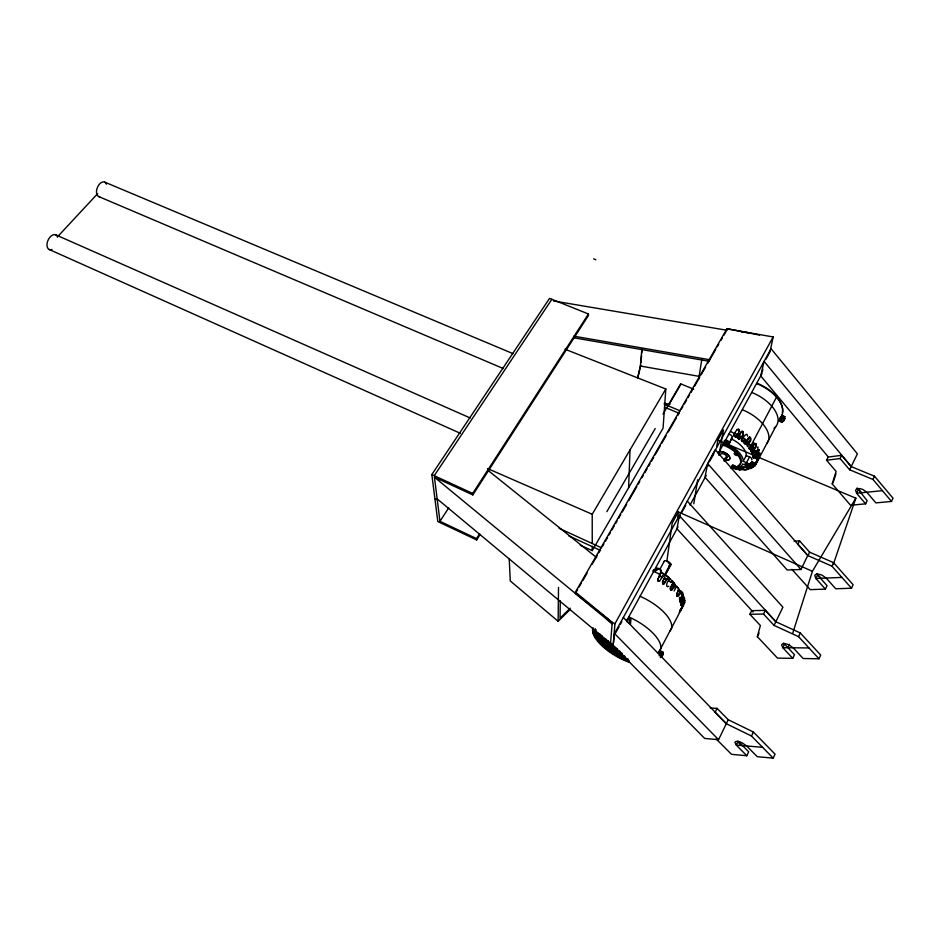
<?xml version="1.0" encoding="UTF-8"?>
<svg xmlns="http://www.w3.org/2000/svg" width="940" height="940" viewBox="0 0 940 940"><rect width="100%" height="100%" fill="white"/><g stroke="black" fill="none" stroke-linecap="round" stroke-linejoin="round"><path stroke-width="1.41" d="M739.404 429.768C738.957 431.801 736.713 439.673 734.034 435.596C733.576 433.093 739.392 425.597 739.251 431.096L739.463 430.426M509.221 558.912L510.279 580.955L558.137 621.281L558.513 587.383M560.287 600.871L560.052 618.156L570.228 608.204M759.45 335.075L727.043 328.601L575.445 592.082L575.398 593.457L612.234 622.398L614.971 623.714L613.139 645.498L704.648 738.429L718.548 739.709L728.241 719.735L717.067 708.372L710.229 707.985M657.636 580.227L658.27 581.343L657.765 579.557M588.44 313.984L588.381 315.605L472.844 494.922L434.433 477.179L439.967 521.312L476.556 538.62L476.674 539.948L437.817 521.559L431.824 474.571L549.548 298.368L588.44 313.984L472.714 493.453L472.844 494.922M628.602 487.743L630.035 449.896M682.275 604.655C681.018 599.215 681.159 612.645 684.708 600.049L682.452 599.156M737.512 437.441C746.09 420.591 744.339 443.762 737.477 437.617C737.677 435.537 738.675 439.109 740.144 438.017C741.954 437.429 745.326 431.566 741.684 431.777M749.662 448.016L751.154 449.05L753.751 449.003C757.675 445.689 754.82 439.579 752.529 447.299L754.268 448.991M753.868 449.731C758.427 445.748 755.361 439.015 752.658 448.028C746.113 446.782 750.719 451.505 753.868 449.731L754.996 451.306L755.384 450.554L756.019 452.211C749.439 448.521 749.192 452.575 755.631 452.951L756.183 454.408L752.129 454.279L754.209 455.63L752.658 456.535L752.987 457.357L757.1 458.967L757.123 461.622L756.03 463.796L751.436 462.221L755.431 464.995L754.644 465.958L751.225 463.69L750.096 464.219L753.481 466.804L755.619 462.762M662.512 583.317L663.487 583.987L662.383 582.189L664.98 577.16L662.806 575.844L659.563 581.261M682.346 595.185L682.029 592.752L680.783 591.201C677.799 601.13 674.215 594.397 679.432 589.509L674.967 584.833L672.688 585.256M565.022 349.222L665.814 388.995L663.064 428.158L592.247 550.605L580.18 545.212M724.176 442.998L724.341 440.719A2.609 1.375 27.7 0 1 724.529 440.413M681.347 602.446C678.116 603.186 684.602 599.579 683.627 597.182L684.226 597.335C680.431 607.357 679.138 600.343 683.462 595.749L682.793 594.339L680.619 593.81M637.496 378.385L640.375 366.024L641.844 349.245M677.728 518.516L678.304 511.959L812.418 571.297L855.846 498.188L717.831 440.19L723.506 429.886L718.912 455.442M640.951 362.711L641.573 355.696M641.82 352.888L642.184 348.67M752.529 453.538L753.739 454.69L756.63 455.207L758.58 449.79L759.25 450.037L756.818 456.053L757.088 457.498L753.809 456.37M749.556 437.276L746.877 441.753C741.261 441.6 746.431 446.124 748.593 443.398C753.915 439.145 748.992 433.305 746.854 441.142L748.992 442.658M628.602 619.178L628.684 618.391L630.952 619.472L630.446 624.36M744.269 443.069C744.762 441.683 747.077 444.961 748.569 442.775L750.449 439.074L749.391 437.312M857.057 487.954L867.138 500.656L865.634 503.84L850.547 505.25L832.217 483.924L836.095 471.398L826.566 460.248L828.152 457.063L841.653 455.324L851.193 466.593L874.505 476.216L893 498.188L891.508 501.443L872.978 479.459L849.643 469.8L857.398 453.832L771.047 348.705L614.537 633.501L613.139 645.498L610.471 644.206L612.234 622.398L575.445 592.082M671.371 590.097C666.718 588.793 676.248 583.023 671.407 581.613L670.948 582.447L668.716 580.908M670.89 589.885L670.631 587.782L673.111 583.153M780.764 416.89L779.789 419.052M657.73 579.439L661.396 571.156A2.761 1.222 29.1 0 0 659.105 568.571A2.761 1.222 29.1 0 0 656.473 568.912L656.249 570.674L653.559 569.628M680.525 384.812L680.654 383.837L693.72 389.184M652.618 570.909L660.362 574.552L659.857 576.655M666.801 561.544L672.194 523.039L678.304 511.959M664.803 575.351L670.843 564.2L670.15 563.883L670.702 565.046A3.748 1.68 28.9 0 1 669.715 565.434M698.643 379.161L701.875 359.033M659.586 651.667L659.739 650.621L661.314 651.373L659.974 653.547L658.388 652.795L659.739 650.621M754.644 465.958L756.959 461.188L756.254 461.81M659.163 655.803L661.513 651.467L663.088 652.219L661.431 656.496M693.791 503.828L697.668 479.788M726.773 330.222L727.043 328.601M679.691 518.105L680.161 515.461M716.656 446.899L717.831 440.19M731.908 468.108A20.633 10.74 27.7 0 0 741.989 465.312L742.624 463.996L745.89 465.37A2.597 1.351 27.1 0 0 748.863 465.171A2.597 1.351 27.1 0 0 746.466 462.691L743.188 461.305L743.152 459.684A20.633 10.74 27.7 0 0 731.214 446.195L728.629 444.89L732.201 437.171A2.609 1.387 27.6 0 0 731.132 435.267A2.609 1.387 27.6 0 0 728.465 434.374M735.268 432.94C732.272 435.22 737.736 437.981 737.595 434.104M728.629 444.89L732.096 437.335M681.018 600.378L680.149 601.048L680.678 601.577M707.679 463.573L704.988 477.273L787.191 569.993L800.986 569.476L807.754 555.54L715.293 449.708L707.679 463.573L800.986 569.476M741.46 440.179L743.258 441.636L745.291 440.249L745.69 439.509L743.599 438.052C738.088 445.255 747.253 429.075 747.488 436.172M741.472 440.578L741.86 439.438M707.867 466.311L708.408 463.573M737.512 466.98L739.216 469.965L741.061 469.941C736.208 465.958 742.624 466.24 743.058 469.918L748.111 469.272L748.499 468.543L745.843 465.735M748.111 469.272C742.212 465.476 747.97 464.983 749.756 468.825L752.823 466.828L752.435 467.568L748.193 465.23L748.216 466.275L751.272 468.414M769.931 352.23L773.162 336.943L726.89 328.859M756.818 456.053L753.011 455.971L757.499 458.227M637.766 378.103L640.704 365.519M762.258 371.852L762.845 369.303M782.926 417.196L783.22 415.95L781.751 415.351L779.119 421.014L780.588 421.613L783.396 416.021L784.865 416.62L783.702 419.757M781.457 416.596L781.751 415.351M783.102 417.278L783.396 416.021M780.776 421.684L782.245 422.295L784.865 416.62M792.761 658.352L777.498 658.106L757.334 636.65L760.378 625.511L749.861 614.278L751.671 610.648L765.313 610.377L775.841 621.74L800.304 632.961L820.702 655.074L818.987 658.775L803.136 658.517L793.16 647.801L788.895 644.852A7.05 3.008 26.5 0 0 781.598 644.805L782.82 647.719L792.761 658.352L794.476 654.71L784.101 643.606M757.1 458.967L759.814 452.927L756.888 458.027L758.65 453.221M677.775 591.577L676.835 594.562M833.768 480.763L835.93 473.795M788.343 646.979L789.224 644.229M792.726 633.219L812.418 571.297M756.782 461.904L756.442 461.058M833.228 564.623L855.846 498.188M759.261 454.901L758.65 454.702L759.673 453.82M679.573 597.382L679.538 599.626L682.793 594.339M780.693 417.09L779.953 418.747M756.994 460.647C757.558 461.493 759.25 458.849 757.91 458.873M658.482 652.877L658.764 651.984L658.247 652.701M661.678 578.218L662.348 576.69M662.806 575.844L661.302 577.536M659.222 576.902L659.904 575.386M658.564 581.449L659.351 581.131M737.077 429.615L738.699 429.416L739.322 430.403M762.563 747.312L736.302 745.103L738.182 741.178L748.687 751.812L746.83 755.736L736.302 745.103L734.916 742.306A7.344 2.691 27.8 0 1 742.248 742.905L746.677 745.972L757.252 756.688L773.197 758.145L775.042 754.139L753.41 732.025L728.241 719.735M816.743 573.988L827.036 585.679L825.414 589.121L815.885 578.5L814.769 575.515A6.85 3.22 25.5 0 1 822.042 575.198L826.178 578.065L835.731 588.769L851.499 588.229L853.12 584.727L833.58 562.661L809.634 552.168L799.552 540.841L794.112 541.217M783.22 415.95L780.893 420.368L779.413 419.769M660.244 657.636L663.088 652.219M732.495 464.842A1.927 0.999 27.5 0 0 733.494 466.604L732.859 467.791A1.927 0.999 27.5 0 1 731.766 466.17A1.927 0.999 27.5 0 1 733.553 465.935A1.927 0.999 27.5 0 1 735.268 467.474L737.301 466.98A18.436 9.576 27.8 0 0 739.263 457.263L737.736 455.148L738.382 453.961A1.95 1.022 27.4 0 1 736.466 454.067A1.95 1.022 27.4 0 1 734.904 452.563M773.197 758.145L751.507 736.032L753.41 732.025M818.987 658.775L798.553 636.662L800.304 632.961M851.499 588.229L831.935 566.15L833.58 562.661M872.978 479.459L874.505 476.216M817.53 575.069L815.885 578.5L841.911 577.407M858.126 490.081L856.599 493.265L865.634 503.84M680.019 610.448C680.748 611.611 682.041 608.638 680.948 608.673M798.553 636.662L774.067 625.405L782.914 607.181L687.281 501.126M831.935 566.15L807.954 555.622L809.634 552.168M757.334 636.65L759.097 633.055M832.217 483.924L833.251 481.821M717.067 708.372L715.105 712.332L726.315 723.706L751.507 736.032M749.861 614.278L763.503 614.043L765.313 610.377M799.552 540.841L797.849 544.295L807.954 555.622M826.566 460.248L840.078 458.532L841.653 455.324M683.451 605.454L680.067 611.223M755.842 462.762L755.243 463.961L751.953 462.081L751.565 462.821M681.148 609.755L680.102 610.295L680.595 610.847M757.758 460.588L757.793 459.12L758.181 459.742M682.193 601.788L683.533 599.274L683.65 600.637M758.521 459.108L757.605 459.449L755.055 464.337L755.631 464.63M755.137 465.606L775.735 426.596M681.089 608.462L682.405 605.959L683.016 606.288M749.333 465.441L749.732 464.701M750.05 464.019L750.59 462.974L753.351 465.711L754.514 464.853M750.096 464.219L750.778 462.88M753.528 457.733L753.915 456.993M749.627 465.606L750.014 464.877L751.894 466.181M750.214 464.442L751.025 462.844M751.389 462.398L751.789 461.657M753.833 457.862L754.232 457.122M757.205 455.312L755.995 453.562L757.769 450.225M750.402 464.654L750.802 463.925M750.919 463.608L751.307 462.868M751.436 462.609L751.824 461.869M750.661 464.853L751.048 464.125M751.225 463.69L751.93 463.079L751.824 463.996M756.183 454.408L759.168 449.896M751.542 463.82L752.141 462.304M752 463.244L752.388 462.504M752.294 463.408L752.682 462.68M752.881 462.198L756.23 463.432M681.089 598.968L682.417 596.442L683.18 598.016M752.964 466.452L753.351 465.711M751.553 452.034L751.941 451.294M742.753 469.507L743.141 468.778L741.143 468.802L739.674 466.745L739.286 467.474M751.836 452.211L752.235 451.47M746.466 462.691L749.521 456.946L746.254 455.571L746.219 453.95A20.586 10.798 27.7 0 0 734.328 440.461L731.755 439.168M752.153 452.34L752.552 451.599M752.47 452.41L752.858 451.67M745.455 466.463L745.996 465.418M745.502 466.675L745.89 465.935M752.129 454.279L752.682 453.209M745.62 466.886L746.008 466.158M752.176 454.478L752.576 453.738M752.306 454.702L752.693 453.961M745.808 467.098L746.195 466.369M746.618 466.146L747.006 465.406M752.493 454.925L752.893 454.185M676.835 596.019L680.337 592.036M752.74 455.125L753.14 454.384M746.924 466.275L747.312 465.535M753.034 455.301L753.434 454.561M747.218 466.44L747.852 465.911M747.899 465.453L748.287 464.724M752.658 456.535L753.058 455.794M747.465 466.639L748.581 464.501M752.67 456.922L753.739 454.69M748.029 466.052L748.827 464.466M752.787 457.146L754.056 454.772M748.216 466.275L748.252 464.901M748.722 465.23L749.11 464.489M752.987 457.357L753.375 456.617M753.504 456.299L753.892 455.559M749.027 465.312L749.415 464.572M755.631 452.951C756.007 453.139 759.837 445.689 757.158 447.217M748.463 466.475L748.604 465.535M753.234 457.569L753.621 456.828M680.866 610.342L680.219 610.06M749.262 448.368L749.662 447.628M739.24 467.274L739.674 466.369M749.262 448.756L749.615 447.804M752.658 448.028L750.966 445.666L776.675 396.833M739.416 467.697L739.803 466.957M749.391 448.979L749.791 448.239M743.188 461.305L746.254 455.571M749.591 449.203L749.979 448.462M674.133 590.943L676.612 586.313L678.222 588.017M749.838 449.402L750.238 448.662M740.708 467.086L741.096 466.346M751.577 446.524L750.096 444.843L747.5 445.231A1.316 0.693 27.1 0 0 747.312 446.218A1.316 0.693 27.1 0 0 749.004 446.923L751.577 446.524L753.763 442.446M739.216 469.965L739.604 469.224L735.021 469.201C736.42 467.615 732.448 466.898 732.789 468.79L731.849 468.625M750.132 449.579L750.531 448.838M740.99 467.251L741.378 466.522M750.449 449.708L750.837 448.968M741.237 467.45L741.625 466.722L741.425 467.662M750.755 449.79L751.154 449.05M751.048 449.814L751.436 449.062M740.755 469.53L741.143 468.802M750.966 451L751.366 450.26M750.978 451.388L751.671 450.025M751.107 451.611L751.918 449.99M751.295 451.835L751.695 451.082M746.301 444.079L746.701 443.339M735.268 467.544L735.891 466.358M671.242 590.132L674.556 584.915M671.947 589.944C669.409 591.366 676.189 587.006 674.967 584.833M742.659 441.53L745.69 439.509M735.562 452.363C740.097 451.858 734.916 456.664 737.43 451.341M742.964 441.612L743.364 440.872M743.258 441.636L743.658 440.884M743.505 441.589L744.092 440.754M744.221 442.858L744.656 441.929M744.398 443.292L744.797 442.552M744.586 443.515L744.985 442.775M744.844 443.715L745.244 442.975M745.138 443.892L745.538 443.151M745.443 444.021L745.843 443.281M745.761 444.103L746.16 443.363M746.055 444.127L746.442 443.375M739.31 438.886L739.709 438.146M664.521 577.994L662.477 581.778M739.557 438.851L740.144 438.017M666.754 579.545L663.523 584.128L667.212 578.699L669.174 580.062C666.954 580.473 664.968 588.875 668.916 586.231M741.601 440.801L741.825 439.626M741.801 441.024L742.001 440.061M742.048 441.224L742.201 440.284M737.712 455.207A1.962 1.022 27.4 0 1 734.634 454.408A1.962 1.022 27.4 0 1 735.773 453.021L736.525 451.87L734.387 449.837A18.424 9.588 27.7 0 0 722.778 443.727M736.232 453.562L737.16 451.153M742.341 441.401L743.058 440.789M735.573 436.841L735.973 436.101M735.856 436.853L736.255 436.113M736.102 436.818L736.502 436.078M736.29 436.724L736.807 435.843M724.27 460.236L725.586 457.804M724.106 461.082L725.422 458.649M724.94 460.518L726.914 456.875L726.244 456.593L726.749 457.721L724.775 461.364M737.524 437.829L738.029 436.548M737.653 438.052L738.053 437.312M737.841 438.275L738.252 437.535M741.731 436.759L739.345 435.537L741.695 431.73M668.81 566.362L670.15 563.883M738.1 438.487L738.499 437.746M666.014 572.107L669.362 565.915M738.394 438.663L738.793 437.923M738.699 438.792L739.11 438.052M665.356 574.892L670.725 564.987M739.016 438.863L739.416 438.122M660.268 568.571L664.31 561.157M734.034 435.596L734.469 434.668M734.081 435.808L734.481 435.067M734.199 436.031L734.61 435.291M734.399 436.254L734.798 435.514M659.293 575.022L661.396 571.156M734.657 436.454L735.057 435.714M734.951 436.63L735.35 435.89M735.256 436.759L735.656 436.019M659.198 577.066L659.68 576.067M626.534 621.011L678.022 526.964M690.007 505.062L706.234 475.429M718.219 453.538L762.093 373.392M655.062 571.485L656.473 568.912M709.747 461.152L713.742 453.879M615.641 632.914L619.061 626.698M620.423 624.207L621.798 621.716M681.547 512.923L685.73 505.309M766.018 359.139L769.484 352.817M614.971 623.714L773.162 336.943M576.126 592.188L577.595 589.639M579.052 587.101L581.249 583.282M582.718 580.744L587.101 573.106M592.223 564.212L597.335 555.305M598.803 552.767L600.261 550.217M602.458 546.399L603.915 543.861M605.384 541.322L607.581 537.504M609.038 534.954L610.507 532.416M611.964 529.878L614.161 526.059M615.618 523.51L617.087 520.971M618.543 518.434L620.741 514.615M622.198 512.065L626.592 504.439M628.778 500.621L636.827 486.638M638.295 484.1L639.752 481.55M641.95 477.731L643.407 475.194M644.875 472.656L647.061 468.837M648.53 466.287L649.986 463.749M651.455 461.199L653.652 457.392M655.11 454.843L660.232 445.948M661.689 443.398L666.084 435.772M668.269 431.954L676.318 417.971M677.775 415.421L679.244 412.883M681.43 409.065L682.898 406.527M684.355 403.977L686.553 400.17M688.021 397.62L689.478 395.082M690.947 392.532L693.133 388.725M694.601 386.176L699.712 377.281M701.181 374.731L705.564 367.105M707.761 363.287L715.81 349.304M717.267 346.754L718.736 344.216M720.921 340.397L722.39 337.86M723.847 335.31L726.044 331.503M663.005 414.152L680.654 383.837M606.852 511.666L655.215 428.546M668.046 406.28L679.796 386.082M592.247 543.332L592.212 514.274L665.814 388.995M728.982 443.057L729.076 442.905A2.609 1.375 27.7 0 0 728.007 441.001A2.609 1.375 27.7 0 0 725.339 440.096M476.556 538.62L479.682 533.673M476.674 539.948L479.788 535.001M782.245 422.295L783.255 420.697M439.967 521.312L448.744 507.823M434.245 475.699L551.862 299.296M679.221 612.328L679.832 611.576M681.03 605.125L684.602 598.674L684.226 597.335M57.446 236.892L97.737 193.546M558.137 621.281L569.628 610.013M626.945 619.836L628.684 618.391M741.143 432.2L742.271 431.448M752.435 467.568L753.481 466.804M665.684 579.721L667.212 578.699M664.709 583.329L662.9 584.128M628.273 622.762C632.256 621.082 627.18 617.462 627.062 621.88M749.133 437.406L750.073 437.171M748.639 437.805L749.298 437.441M748.076 468.144L749.721 467.697M672.241 586.09L674.098 585.749L672.241 584.069M746.654 469.659L744.832 469.906L742.823 467.673A1.281 0.658 27.2 0 1 743.011 466.722A1.281 0.658 27.2 0 1 744.668 467.427M882.413 490.668L856.599 493.265L855.611 490.21A6.604 3.454 24.1 0 1 862.826 489.47L866.821 492.243L875.869 502.888L891.508 501.443M825.414 589.121L810.221 589.639L791.844 569.299M754.75 443.562L755.877 443.539M733.67 464.995C731.226 465.464 736.208 467.967 735.068 465.711M730.462 467.873L732.965 467.838M808.976 647.942L782.82 647.719L784.559 644.076L783.737 643.007M677.916 591.002L680.783 591.201M678.974 590.355L679.808 592M676.612 596.36L677.587 596.43M746.83 755.736L731.52 754.338L716.245 739.016M741.261 331.89L749.956 332.889M553.46 300.929L726.937 330.257M758.134 449.825L759.25 450.037M573.799 336.168L709.724 359.738M573.753 337.765L709.477 361.336M751.812 450.754L754.996 451.306M640.375 366.024L699.207 376.376M664.275 403.248L669.962 404.271M665.52 404.964L668.364 405.469M682.863 595.607L683.462 595.749M680.266 600.637L680.866 600.789M680.149 601.048L680.748 601.201M681.183 601.8L681.782 601.952M680.055 601.776L680.642 601.929M680.971 602.082L681.559 602.235M680.243 602.411L681.159 602.564M758.956 453.961L759.555 454.173M758.815 454.326L759.414 454.537M756.876 456.546L757.487 456.758M736.525 451.87L736.408 451.835A1.95 1.022 27.4 0 0 735.562 451.764M593.645 258.864L595.854 259.722M683.744 598.851L684.379 599.097M683.862 600.214L684.496 600.46M681.347 603.457L681.982 603.703M681.195 603.844L681.829 604.091M680.983 604.538L682.087 604.949M681.289 604.925L681.923 605.172M680.936 604.796L681.559 605.043M680.924 604.996L681.77 605.313M680.959 605.102L681.664 605.372M780.729 416.925L782.198 417.524M782.386 417.607L783.854 418.206M781.07 420.439L782.538 421.038M664.192 404.177L680.395 410.933M664.486 407.149L679.326 413.353M104.81 182.16L513.04 353.663M98.524 196.483L503.299 368.539M487.696 468.602L592.212 514.274M55.766 234.836L470.247 417.995M49.303 249.535L460.33 433.305M559.147 528.315L601.706 547.903M568.665 535.765L600.578 550.476M431.824 474.571L472.714 493.453M678.034 589.956L680.302 591.002A2.749 1.199 28.6 0 1 682.793 592.964A2.749 1.199 28.6 0 1 681.782 594.068M434.891 498.682L437.276 499.786M660.162 653.641L661.748 654.405M735.127 433.258L737.442 434.421M730.686 431.578L734.868 433.681M737.195 434.844L739.24 436.043M757.84 459.002L758.462 459.237M757.605 459.449L758.263 459.637M661.149 572.93L663.805 574.34A21.808 9.494 29.1 0 1 675.167 584.598M659.786 575.668L662.218 576.96M682.922 604.914L683.533 605.231M680.736 609.061L681.347 609.39M680.372 609.766L680.971 610.095M748.851 465.735L751.659 467.673M741.331 437.5L743.199 438.792M664.239 578.182L666.472 579.733M488.024 470.376L596.688 557.643M434.433 477.179L612.116 623.749L603.715 615.712M437.147 498.858L610.53 643.348M735.879 453.056L733.741 451.024A18.436 9.576 27.8 0 0 722.132 444.902M735.961 453.374L735.48 452.528M745.291 440.249L746.877 441.753M748.593 443.398L750.966 445.666M737.36 741.39L741.472 745.538M614.537 633.501L718.548 739.709M623.337 617.486L726.315 723.706M763.503 614.043L774.067 625.405M753.105 611.999L676.988 528.844L679.315 515.637L775.841 621.74M817.307 574.14L821.019 578.288M858.185 488.636L861.698 492.76M840.078 458.532L849.643 469.8M828.152 456.816L760.718 375.906L764.091 361.36L851.193 466.593M738.382 453.961L739.898 456.076A18.424 9.588 27.7 0 1 737.935 465.794M736.102 467.38L736.984 469.554M684.708 600.049L684.919 602.493L659.14 651.573A34.98 14.03 29.6 0 0 628.613 616.863M592.247 546.246L592.247 550.605M99.699 196.766A7.826 4.618 -68 0 1 97.96 186.296A7.826 4.618 -68 0 1 106.443 184.181M51.982 249.464A8.025 4.864 -65.7 0 1 46.988 245.469A8.025 4.864 -65.7 0 1 51.148 235.999A8.025 4.864 -65.7 0 1 57.563 236.774M749.521 456.946A2.597 1.363 27.1 0 1 751.601 458.391A2.597 1.363 27.1 0 1 751.624 459.872M757.217 383.32A31.044 17.273 27 0 1 782.315 412.66M726.315 458.097A3.584 1.857 27.8 0 0 726.726 457.78L726.914 456.805A3.584 1.857 27.8 0 0 723.154 453.762A3.584 1.857 27.8 0 0 720.416 455.113M725.727 458.274A3.584 1.857 27.8 0 1 724.987 458.285M718.642 451.893A6.78 3.525 27.8 0 1 728.512 455.265A6.78 3.525 27.8 0 1 726.173 460.353A6.615 3.431 27.8 0 0 728.394 455.277A6.615 3.431 27.8 0 0 718.759 451.987M742.588 409.816A32.019 17.249 27.4 0 1 766.629 443.845M756.9 383.673A31.655 17.602 27 0 1 781.704 415.786M752.035 392.556A31.772 17.484 27.2 0 1 774.008 428.24M629.107 661.29A32.183 12.655 29.7 0 1 622.985 658.775M621.775 658.188A32.183 12.655 29.7 0 1 595.243 628.966M628.989 661.502A32.183 12.643 29.7 0 1 595.126 629.177M629.53 662.453A34.486 13.559 29.7 0 1 593.258 627.826M679.138 591.566A1.551 0.67 28.6 0 1 680.595 591.707M680.948 591.906A1.551 0.67 28.6 0 1 681.712 592.623M657.553 569.205A1.551 0.693 29.1 0 1 659.093 569.17M659.445 569.358A1.551 0.693 29.1 0 1 660.221 570.087M654.686 569.616A19.458 8.495 29.1 0 1 656.978 570.415M660.444 571.943A19.458 8.495 29.1 0 1 667.964 576.678L670.255 578.758A2.068 0.905 28.8 0 0 669.68 578.605M675.038 584.986A19.458 8.495 29.1 0 0 673.957 582.965L672.276 580.873A2.068 0.905 28.8 0 1 671.701 581.12M664.134 561.556A3.748 1.68 28.9 0 1 667.318 561.157A3.748 1.68 28.9 0 1 670.831 564.129M667.964 562.449A1.774 0.799 28.9 0 1 668.352 562.696M668.916 563.272A1.774 0.799 28.9 0 1 669.068 563.542M617.568 656.179A35.144 13.841 29.7 0 1 615.336 654.875M614.243 654.216A35.144 13.841 29.7 0 1 607.005 649.211M596.219 638.46A35.144 13.841 29.7 0 1 592.553 629.048M639.893 596.254A34.686 14.382 29.4 0 1 669.985 631.01M628.695 660.702A30.585 12.02 29.7 0 1 595.948 632.033M628.789 660.973A31.114 12.232 29.7 0 1 596.042 629.694M625.417 657.178A25.345 9.964 29.7 0 1 600.554 634.265M624.701 656.085A23.512 9.236 29.7 0 1 602.176 635.945M622.08 654.099A21.667 8.519 29.7 0 1 604.267 638.507M622.151 653.347A19.846 7.802 29.7 0 1 605.83 639.059M628.378 659.845A28.905 11.362 29.7 0 1 597.429 632.749M628.061 658.987A27.201 10.693 29.7 0 1 598.933 633.478M620.177 651.491A17.919 7.038 29.7 0 1 607.839 640.457M617.521 649.035A16.015 6.298 29.7 0 1 611.012 643.324M783.561 421.073L784.888 418.453L783.561 421.073M657.859 579.158L657.648 579.839L657.859 579.158M661.631 657.06L663.182 654.111L661.631 657.06M725.68 442A1.469 0.776 27.7 0 0 727.983 442.54A1.469 0.776 27.7 0 0 726.456 440.895A1.469 0.776 27.7 0 0 725.68 442M745.455 464.337A1.469 0.764 27.1 0 0 747.758 464.889A1.469 0.764 27.1 0 0 746.254 463.267A1.469 0.764 27.1 0 0 745.455 464.337"/></g></svg>
